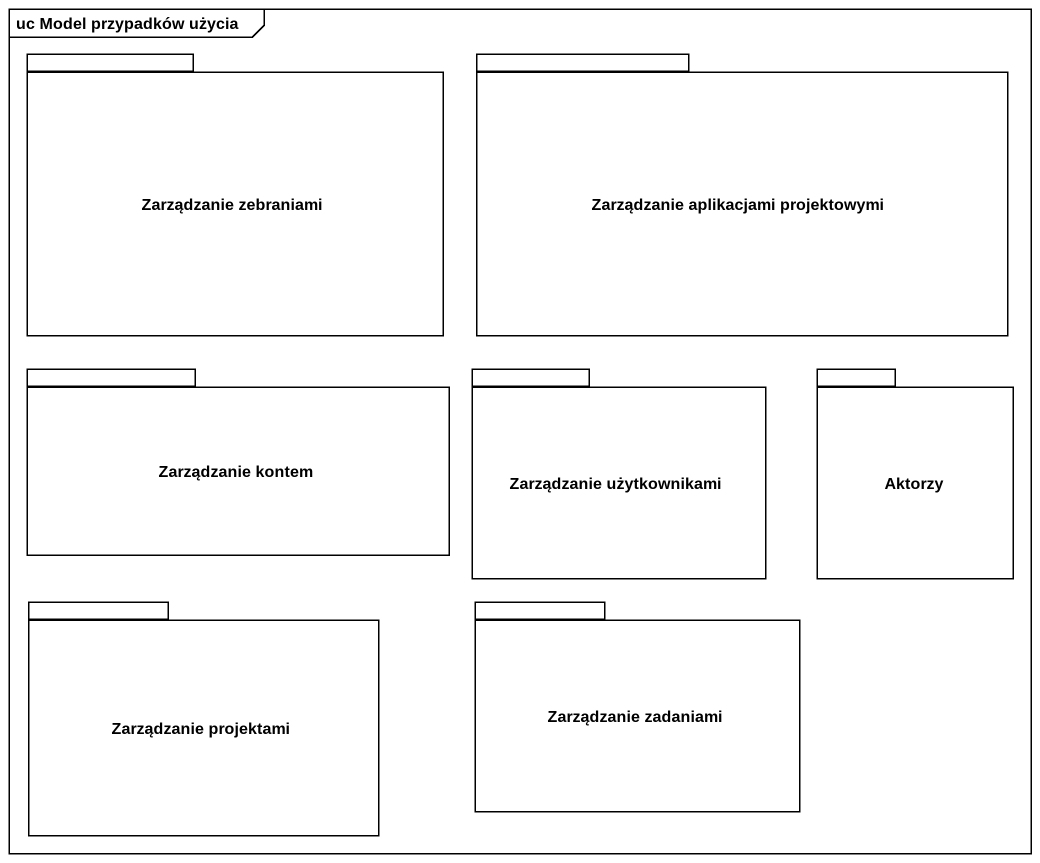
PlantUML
@startuml
mainframe uc Model przypadków użycia
package "Zarządzanie zebraniami" as Zarządzanie_zebraniami {
}
package "Zarządzanie aplikacjami projektowymi" as Zarządzanie_aplikacjami {
}
package "Zarządzanie kontem" as Zarządzanie_kontem {
}
package "Zarządzanie użytkownikami" as Zarządzanie_użytkownikami {
}
package Aktorzy {
}
package "Zarządzanie projektami" as Zarządzanie_projektami {
}
package "Zarządzanie zadaniami" as Zarządzanie_zadaniami {
}
@enduml
